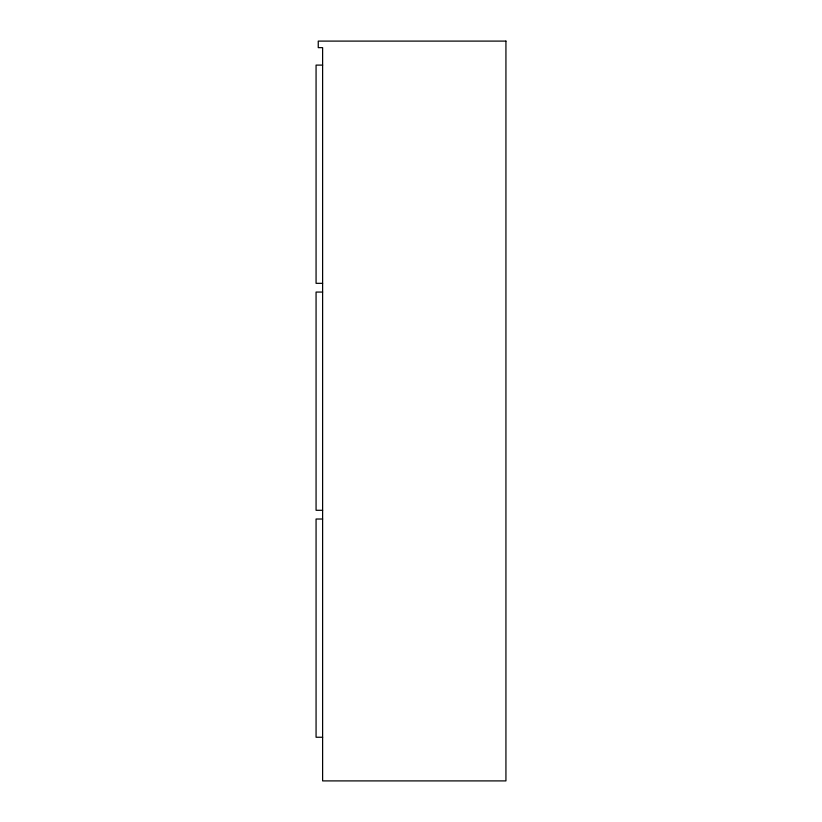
<?xml version="1.0" encoding="UTF-8"?>
<svg xmlns="http://www.w3.org/2000/svg" width="822" height="822" viewBox="0 0 822 822"><rect width="100%" height="100%" fill="white"/><g stroke="black" fill="none" stroke-linecap="round" stroke-linejoin="round"><path stroke-width="1.23" d="M322.614 65.102L316.069 65.102L316.069 283.333L322.614 283.333M322.614 292.067L316.069 292.067L316.069 510.298L322.614 510.298M322.614 519.021L316.069 519.021L316.069 737.252L322.614 737.252M505.931 41.1L318.248 41.1L318.248 47.645L322.614 47.645L322.614 780.9L505.931 780.9L505.931 41.1"/></g></svg>
